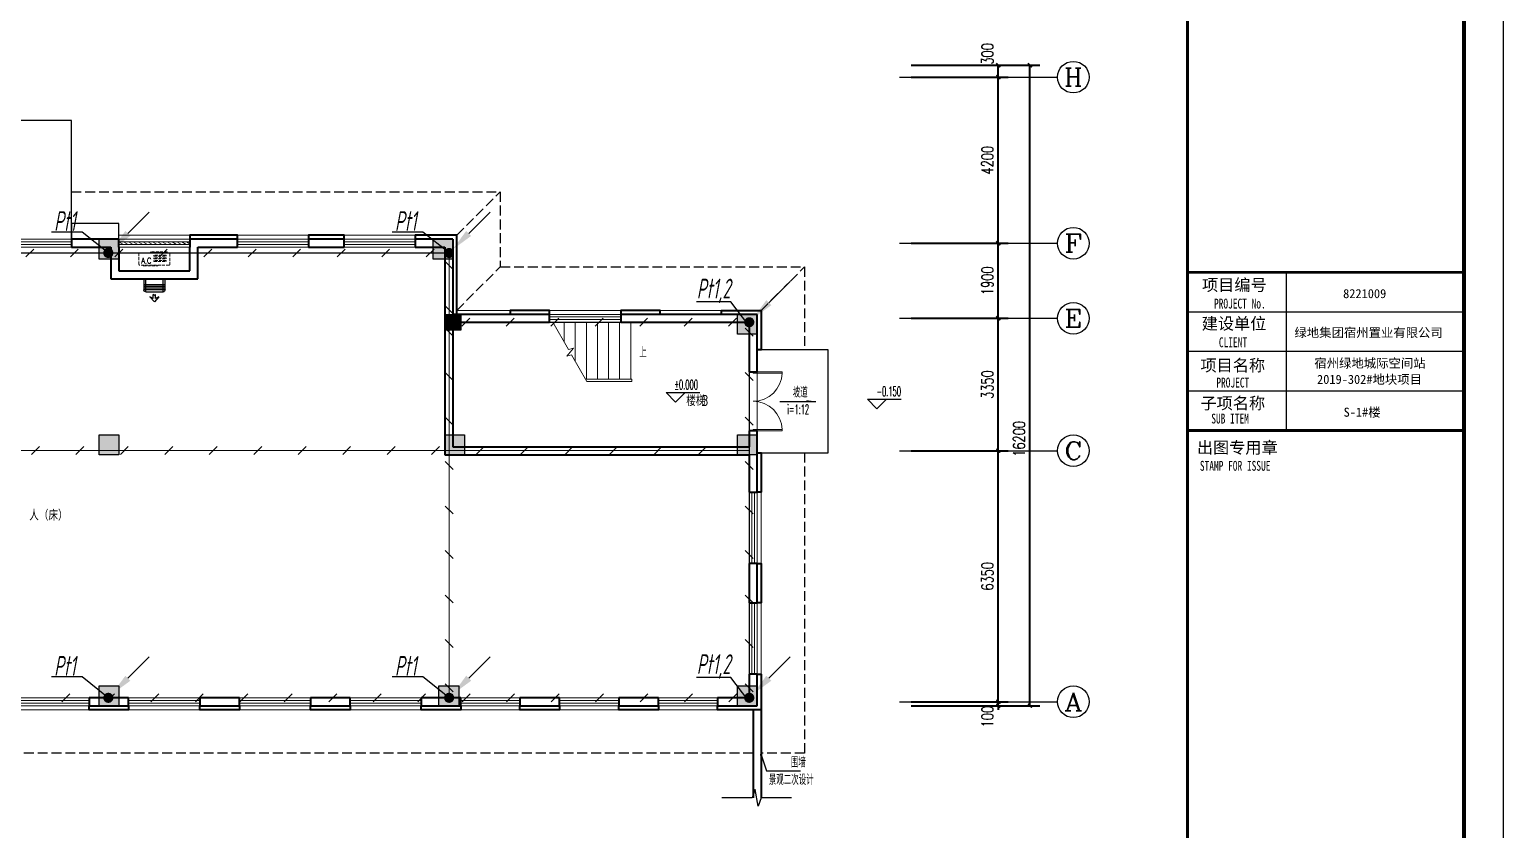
# Model space of a CAD drawing. Extents: x 491024 to 1725648, y 860327 to 1705161.
# Drawn here: x 918222 to 955513, y 1134325 to 1154562 of the extents above; entities that cross this region are included whole.
import ezdxf
from ezdxf.enums import TextEntityAlignment as Align

# ---------------------------------------------------------------- set-up
doc = ezdxf.new("R2010")
doc.units = 0
doc.header["$LTSCALE"] = 1000
doc.header["$MEASUREMENT"] = 0
doc.linetypes.add('CENTER2', pattern=[1.125, 0.75, -0.125, 0.125, -0.125])
doc.linetypes.add('DASH', pattern=[0.35, 0.25, -0.1])
doc.layers.get('Defpoints').update_dxf_attribs({"color": 8})
for name, color, linetype in [('!!电气', 1, 'Continuous'), ('A-AC', 8, 'Continuous'), ('A-DI-S(箭头)', 8, 'Continuous'), ('A-EQPM-MECH', 8, 'Continuous'), ('AXIS', 8, 'Continuous'), ('AXIS_TEXT', 8, 'Continuous'), ('C-AXIS(轴号)', 8, 'Continuous'), ('C-AXIS-T(字)', 8, 'Continuous'), ('DIM-照明', 3, 'Continuous'), ('DIM_ELEV', 8, 'Continuous'), ('DIM_LEAD', 8, 'Continuous'), ('DIM_SYMB', 8, 'Continuous'), ('LWIRE', 4, 'Continuous'), ('PUB_TEXT', 8, 'Continuous'), ('S-COLU-HATCH', 8, 'Continuous'), ('S-COLU-LINE1', 8, 'Continuous'), ('SHTLN', 4, 'Continuous'), ('WIRE-接地', 2, 'Continuous'), ('卫生间', 8, 'Continuous'), ('图框', 140, 'Continuous'), ('图签文字', 147, 'Continuous'), ('平面线脚', 8, 'Continuous')]:
    doc.layers.add(name, color=color, linetype=linetype)
for name, color, linetype, lineweight in [('STAIR', 8, 'Continuous', 18), ('WALL', 8, 'Continuous', 40), ('WINDOW', 8, 'Continuous', 15), ('图签', 147, 'Continuous', 18), ('平面-看线', 8, 'Continuous', 15), ('平面-空调预留孔', 8, 'Continuous', 15)]:
    doc.layers.add(name, color=color, linetype=linetype, lineweight=lineweight)
doc.styles.add('_TCH_AXIS', font='COMPLEX', dxfattribs={"bigfont": 'GBCBIG'})
doc.styles.add('_TCH_DIM', font='SIMPLEX.shx', dxfattribs={"width": 0.7, "bigfont": 'GBCBIG.shx'})
doc.styles.add('_TCH_DIM_T3', font='SIMPLEX', dxfattribs={"width": 0.705882, "bigfont": 'GBCBIG'})
doc.styles.add('COMPLEX', font='COMPLEX')
doc.styles.add('HZTXT', font='gbeitc.shx', dxfattribs={"width": 0.8, "height": 400, "bigfont": 'hztxt.shx'})
doc.styles.get("Standard").update_dxf_attribs({"font": 'gbenor.shx', "bigfont": 'gbcbig.shx'})
doc.styles.add('宋体', font='', dxfattribs={"height": 50})
doc.styles.add('建筑图签-1', font='simhei.ttf', dxfattribs={"width": 0.7})
doc.styles.get('宋体').set_extended_font_data('SimSun')
doc.dimstyles.new('_TCH_ARCH&&100', dxfattribs={"dimtxt": 297.5, "dimasz": 100, "dimexe": 250, "dimexo": 300, "dimgap": 126.25, "dimtad": 1, "dimdec": 0, "dimzin": 0, "dimdsep": 46, "dimtxsty": '_TCH_DIM_T3', "dimblk": 'ARCHTICK', "dimcen": 0.09, "dimclrt": 7, "dimazin": 2, "dimtfac": 1, "dimtdec": 0, "dimtix": 1, "dimtmove": 2, "dimatfit": 3, "dimfxl": 1, "dimtolj": 1, "dimtzin": 0, "dimarcsym": 0})

# ---------------------------------------------------------------- blocks, each defined once
blk = doc.blocks.new('tq123')
at = {"layer": '图框'}
for points, const_width in [([(-6995, 0), (-6995, 57400)], 70), ([(-6995, 35100), (5, 35100)], 70), ([(-6995, 35100), (5, 35100)], 70), ([(-4495, 31100), (-4495, 35100)], 35), ([(-6995, 34100), (5, 34100)], 35), ([(-6995, 33100), (5, 33100)], 35), ([(-6995, 32100), (5, 32100)], 35), ([(5, 31100), (-6995, 31100)], 70)]:
    blk.add_lwpolyline(points, dxfattribs=dict(at, const_width=const_width))
at = {"layer": '图框', "style": '建筑图签-1', "width": 0.7}
for s, p in [('PROJECT No.', (-6325, 34185, -1799)), ('CLIENT', (-6201, 33206)), ('PROJECT', (-6266, 32187)), ('SUB ITEM', (-6393, 31276)), ('STAMP FOR ISSUE', (-6682, 30081))]:
    blk.add_text(s, height=250, dxfattribs=at).set_placement(p)
at = {"layer": '图签', "color": 2, "style": '宋体'}
for s, height, p in [('8221009', 229.3, (-3058, 34448)), ('绿地集团宿州置业有限公司', 229.34, (-4290, 33462)), ('宿州绿地城际空间站', 229.3, (-3785, 32688)), ('2019-302#地块项目', 229.34, (-3718, 32279)), ('S-1#楼', 229.3, (-3046, 31448))]:
    blk.add_text(s, height=height, dxfattribs=at).set_placement(p)
at = {"layer": '图签文字', "color": 7, "style": '建筑图签-1'}
for s, p in [('项目编号', (-6627, 34632)), ('建设单位', (-6635, 33655)), ('项目名称', (-6668, 32597)), ('子项名称', (-6668, 31640)), ('出图专用章', (-6759, 30518))]:
    blk.add_text(s, height=300, dxfattribs=at).set_placement(p)
blk = doc.blocks.new('QER5Y5WE3')
for p, q in [((-194, 188), (-1, 388)), ((72, 389), (-156, 153)), ((389, 14), (0, 389)), ((72, 389), (387, 86)), ((236, 408), (404, 419)), ((326, 383), (236, 408)), ((326, 383), (253, 308)), ((399, 251), (404, 419)), ((194, -188), (-194, 188)), ((292, -73), (-90, 296)), ((321, -43), (-61, 326)), ((360, -17), (-29, 359)), ((387, 86), (159, -151)), ((388, 13), (194, -188)), ((297, 307), (253, 308)), ((299, 264), (297, 307)), ((372, 340), (299, 264)), ((399, 251), (372, 340))]:
    blk.add_line(p, q)
for centre, start, end in [((36, 352), 46.0154, 136.0154), ((351, 49), 316.0154, 46.0154)]:
    blk.add_arc(centre, 51.3, start, end)
blk = doc.blocks.new('gsergvr')
at = {"layer": '平面-空调预留孔', "linetype": 'DASH', "ltscale": 0.3}
for p, q in [((34075, 17176), (34075, 17166)), ((34085, 17156), (34438, 17156)), ((34448, 17166), (34448, 17176))]:
    blk.add_line(p, q, dxfattribs=at)
blk.add_lwpolyline([(34729, 17176), (33989, 17176, -0.414214), (33969, 17196), (33969, 17466, -0.414214), (33989, 17486), (34729, 17486, -0.414214), (34749, 17466), (34749, 17196, -0.414214)], format="xyb", close=True, dxfattribs=at)
for points in [[(34679, 17515), (34260, 17515), (34260, 17500), (34679, 17500)], [(34658, 17428), (34343, 17428), (34343, 17399), (34658, 17399)], [(34658, 17362), (34343, 17362), (34343, 17333), (34658, 17333)], [(34658, 17296), (34343, 17296), (34343, 17267), (34658, 17267)]]:
    blk.add_lwpolyline(points, close=True, dxfattribs=at)
for centre, start, end in [((34085, 17166), 180, 270), ((34438, 17166), 270, 0)]:
    blk.add_arc(centre, 10, start, end, dxfattribs=at)
at = {"layer": '平面-空调预留孔', "linetype": 'DASH', "ltscale": 0.3, "style": '_TCH_DIM', "width": 0.705882}
blk.add_text('A.C', height=146.9, dxfattribs=at).set_placement((34028, 17216))
blk = doc.blocks.new('rewerwer')
at = {"layer": 'S-COLU-HATCH'}
h = blk.add_hatch(color=256, dxfattribs=at)
h.dxf.hatch_style = 1
h.paths.add_polyline_path([(1348538, 1149256), (1349038, 1149256), (1349038, 1148756), (1348538, 1148756)])
h = blk.add_hatch(color=256, dxfattribs=at)
h.dxf.hatch_style = 1
h.paths.add_polyline_path([(1356988, 1149256), (1357488, 1149256), (1357488, 1148756), (1356988, 1148756)])
h = blk.add_hatch(color=256, dxfattribs=at)
h.dxf.hatch_style = 1
h.paths.add_polyline_path([(1357288, 1147356), (1357688, 1147356), (1357688, 1146956), (1357288, 1146956)])
h = blk.add_hatch(color=256, dxfattribs=at)
h.dxf.hatch_style = 1
h.paths.add_polyline_path([(1364688, 1147356), (1365188, 1147356), (1365188, 1146856), (1364688, 1146856)])
h = blk.add_hatch(color=256, dxfattribs=at)
h.dxf.hatch_style = 1
h.paths.add_polyline_path([(1348538, 1144306), (1349038, 1144306), (1349038, 1143806), (1348538, 1143806)])
h = blk.add_hatch(color=256, dxfattribs=at)
h.dxf.hatch_style = 1
h.paths.add_polyline_path([(1357288, 1144306), (1357788, 1144306), (1357788, 1143806), (1357288, 1143806)])
h = blk.add_hatch(color=256, dxfattribs=at)
h.dxf.hatch_style = 1
h.paths.add_polyline_path([(1364688, 1144306), (1365188, 1144306), (1365188, 1143806), (1364688, 1143806)])
h = blk.add_hatch(color=256, dxfattribs=at)
h.dxf.hatch_style = 1
h.paths.add_polyline_path([(1348538, 1137956), (1349038, 1137956), (1349038, 1137456), (1348538, 1137456)])
h = blk.add_hatch(color=256, dxfattribs=at)
h.dxf.hatch_style = 1
h.paths.add_polyline_path([(1357138, 1137956), (1357638, 1137956), (1357638, 1137456), (1357138, 1137456)])
h = blk.add_hatch(color=256, dxfattribs=at)
h.dxf.hatch_style = 1
h.paths.add_polyline_path([(1364688, 1137956), (1365188, 1137956), (1365188, 1137456), (1364688, 1137456)])
at = {"layer": 'S-COLU-LINE1'}
for points in [[(1348538, 1149256), (1349038, 1149256), (1349038, 1148756), (1348538, 1148756)], [(1356988, 1149256), (1357488, 1149256), (1357488, 1148756), (1356988, 1148756)], [(1357288, 1147356), (1357688, 1147356), (1357688, 1146956), (1357288, 1146956)], [(1364688, 1147356), (1365188, 1147356), (1365188, 1146856), (1364688, 1146856)], [(1348538, 1144306), (1349038, 1144306), (1349038, 1143806), (1348538, 1143806)], [(1357288, 1144306), (1357788, 1144306), (1357788, 1143806), (1357288, 1143806)], [(1364688, 1144306), (1365188, 1144306), (1365188, 1143806), (1364688, 1143806)], [(1348538, 1137956), (1349038, 1137956), (1349038, 1137456), (1348538, 1137456)], [(1357138, 1137956), (1357638, 1137956), (1357638, 1137456), (1357138, 1137456)], [(1364688, 1137956), (1365188, 1137956), (1365188, 1137456), (1364688, 1137456)]]:
    blk.add_lwpolyline(points, close=True, dxfattribs=at)
blk = doc.blocks.new('_ArchTick')
at = {"color": 0, "linetype": 'ByBlock', "const_width": 0.4}
blk.add_lwpolyline([(-0.5, -0.5), (0.5, 0.5)], dxfattribs=at)
blk = doc.blocks.new('*D75')
at = {"layer": 'AXIS', "color": 0, "lineweight": -2, "transparency": 16777216}
for p, q in [((1369088, 1153656), (1372338, 1153656)), ((1372088, 1137456), (1372088, 1153656)), ((1369088, 1137456), (1372338, 1137456))]:
    blk.add_line(p, q, dxfattribs=at)
at = {"layer": 'Defpoints', "color": 0, "transparency": 16777216}
for p in [(1368788, 1153656), (1372088, 1153656), (1368788, 1137456)]:
    blk.add_point(p, dxfattribs=at)
at = {"layer": 'AXIS', "color": 0, "lineweight": -2, "transparency": 16777216, "xscale": 100, "yscale": 100, "zscale": 100}
for p, rotation in [((1372088, 1153656), 90), ((1372088, 1137456), 270)]:
    blk.add_blockref('_ArchTick', p, dxfattribs=dict(at, rotation=rotation))
at = {"layer": 'AXIS', "color": 7, "transparency": 16777216, "insert": (1371813, 1144206), "char_height": 297.5, "attachment_point": 5, "rotation": 90, "style": '_TCH_DIM_T3'}
blk.add_mtext('\\A1;16200', dxfattribs=at)
blk = doc.blocks.new('*D74')
at = {"layer": 'AXIS', "color": 0, "lineweight": -2, "transparency": 16777216}
for p, q in [((1369088, 1153656), (1371538, 1153656)), ((1371288, 1153356), (1371288, 1153656)), ((1369088, 1153356), (1371538, 1153356))]:
    blk.add_line(p, q, dxfattribs=at)
at = {"layer": 'Defpoints', "color": 0, "transparency": 16777216}
for p in [(1368788, 1153656), (1371288, 1153656), (1368788, 1153356)]:
    blk.add_point(p, dxfattribs=at)
at = {"layer": 'AXIS', "color": 0, "lineweight": -2, "transparency": 16777216, "xscale": 100, "yscale": 100, "zscale": 100}
for p, rotation in [((1371288, 1153656), 90), ((1371288, 1153356), 270)]:
    blk.add_blockref('_ArchTick', p, dxfattribs=dict(at, rotation=rotation))
at = {"layer": 'AXIS', "color": 7, "transparency": 16777216, "insert": (1371013, 1153945), "char_height": 297.5, "attachment_point": 5, "rotation": 90, "style": '_TCH_DIM_T3'}
blk.add_mtext('\\A1;300', dxfattribs=at)
blk = doc.blocks.new('*D73')
at = {"layer": 'AXIS', "color": 0, "lineweight": -2, "transparency": 16777216}
for p, q in [((1369088, 1153356), (1371538, 1153356)), ((1371288, 1149156), (1371288, 1153356)), ((1369088, 1149156), (1371538, 1149156))]:
    blk.add_line(p, q, dxfattribs=at)
at = {"layer": 'Defpoints', "color": 0, "transparency": 16777216}
for p in [(1368788, 1153356), (1371288, 1153356), (1368788, 1149156)]:
    blk.add_point(p, dxfattribs=at)
at = {"layer": 'AXIS', "color": 0, "lineweight": -2, "transparency": 16777216, "xscale": 100, "yscale": 100, "zscale": 100}
for p, rotation in [((1371288, 1153356), 90), ((1371288, 1149156), 270)]:
    blk.add_blockref('_ArchTick', p, dxfattribs=dict(at, rotation=rotation))
at = {"layer": 'AXIS', "color": 7, "transparency": 16777216, "insert": (1371013, 1151256), "char_height": 297.5, "attachment_point": 5, "rotation": 90, "style": '_TCH_DIM_T3'}
blk.add_mtext('\\A1;4200', dxfattribs=at)
blk = doc.blocks.new('*D72')
at = {"layer": 'AXIS', "color": 0, "lineweight": -2, "transparency": 16777216}
for p, q in [((1369088, 1149156), (1371538, 1149156)), ((1371288, 1147256), (1371288, 1149156)), ((1369088, 1147256), (1371538, 1147256))]:
    blk.add_line(p, q, dxfattribs=at)
at = {"layer": 'Defpoints', "color": 0, "transparency": 16777216}
for p in [(1368788, 1149156), (1371288, 1149156), (1368788, 1147256)]:
    blk.add_point(p, dxfattribs=at)
at = {"layer": 'AXIS', "color": 0, "lineweight": -2, "transparency": 16777216, "xscale": 100, "yscale": 100, "zscale": 100}
for p, rotation in [((1371288, 1149156), 90), ((1371288, 1147256), 270)]:
    blk.add_blockref('_ArchTick', p, dxfattribs=dict(at, rotation=rotation))
at = {"layer": 'AXIS', "color": 7, "transparency": 16777216, "insert": (1371013, 1148206), "char_height": 297.5, "attachment_point": 5, "rotation": 90, "style": '_TCH_DIM_T3'}
blk.add_mtext('\\A1;1900', dxfattribs=at)
blk = doc.blocks.new('*D71')
at = {"layer": 'AXIS', "color": 0, "lineweight": -2, "transparency": 16777216}
for p, q in [((1369088, 1147256), (1371538, 1147256)), ((1371288, 1143906), (1371288, 1147256)), ((1369088, 1143906), (1371538, 1143906))]:
    blk.add_line(p, q, dxfattribs=at)
at = {"layer": 'Defpoints', "color": 0, "transparency": 16777216}
for p in [(1368788, 1147256), (1371288, 1147256), (1368788, 1143906)]:
    blk.add_point(p, dxfattribs=at)
at = {"layer": 'AXIS', "color": 0, "lineweight": -2, "transparency": 16777216, "xscale": 100, "yscale": 100, "zscale": 100}
for p, rotation in [((1371288, 1147256), 90), ((1371288, 1143906), 270)]:
    blk.add_blockref('_ArchTick', p, dxfattribs=dict(at, rotation=rotation))
at = {"layer": 'AXIS', "color": 7, "transparency": 16777216, "insert": (1371013, 1145581), "char_height": 297.5, "attachment_point": 5, "rotation": 90, "style": '_TCH_DIM_T3'}
blk.add_mtext('\\A1;3350', dxfattribs=at)
blk = doc.blocks.new('*D70')
at = {"layer": 'AXIS', "color": 0, "lineweight": -2, "transparency": 16777216}
for p, q in [((1369088, 1143906), (1371538, 1143906)), ((1371288, 1137556), (1371288, 1143906)), ((1369088, 1137556), (1371538, 1137556))]:
    blk.add_line(p, q, dxfattribs=at)
at = {"layer": 'Defpoints', "color": 0, "transparency": 16777216}
for p in [(1368788, 1143906), (1371288, 1143906), (1368788, 1137556)]:
    blk.add_point(p, dxfattribs=at)
at = {"layer": 'AXIS', "color": 0, "lineweight": -2, "transparency": 16777216, "xscale": 100, "yscale": 100, "zscale": 100}
for p, rotation in [((1371288, 1143906), 90), ((1371288, 1137556), 270)]:
    blk.add_blockref('_ArchTick', p, dxfattribs=dict(at, rotation=rotation))
at = {"layer": 'AXIS', "color": 7, "transparency": 16777216, "insert": (1371013, 1140731), "char_height": 297.5, "attachment_point": 5, "rotation": 90, "style": '_TCH_DIM_T3'}
blk.add_mtext('\\A1;6350', dxfattribs=at)
blk = doc.blocks.new('*D69')
at = {"layer": 'AXIS', "color": 0, "lineweight": -2, "transparency": 16777216}
for p, q in [((1369088, 1137556), (1371538, 1137556)), ((1369088, 1137456), (1371538, 1137456)), ((1371288, 1137556), (1371288, 1137656)), ((1371288, 1137456), (1371288, 1137556)), ((1371288, 1137456), (1371288, 1137356))]:
    blk.add_line(p, q, dxfattribs=at)
at = {"layer": 'Defpoints', "color": 0, "transparency": 16777216}
for p in [(1368788, 1137556), (1368788, 1137456), (1371288, 1137556)]:
    blk.add_point(p, dxfattribs=at)
at = {"layer": 'AXIS', "color": 0, "lineweight": -2, "transparency": 16777216, "xscale": 100, "yscale": 100, "zscale": 100}
for p, rotation in [((1371288, 1137556), 270), ((1371288, 1137456), 90)]:
    blk.add_blockref('_ArchTick', p, dxfattribs=dict(at, rotation=rotation))
at = {"layer": 'AXIS', "color": 7, "transparency": 16777216, "insert": (1371013, 1137181), "char_height": 297.5, "attachment_point": 5, "rotation": 90, "style": '_TCH_DIM_T3'}
blk.add_mtext('\\A1;100', dxfattribs=at)
blk = doc.blocks.new('$WINLIB2D$00000001')
at = {"color": 0}
for points in [[(-0.5, 0.5), (-0.5, -0.5)], [(-0.5, 0.5), (0.5, 0.5)], [(0.5, -0.5), (0.5, 0.5)], [(0.5, 0.167), (-0.5, 0.167)], [(0.5, -0.167), (-0.5, -0.167)], [(-0.5, -0.5), (0.5, -0.5)]]:
    blk.add_lwpolyline(points, dxfattribs=at)
blk = doc.blocks.new('$DorLib2D$00000002')
for p, q in [((-0.5, 0), (-0.5, 0.4875)), ((-0.475, 0.4875), (-0.5, 0.4875)), ((-0.475, 0), (-0.475, 0.4875)), ((0.475, 0), (0.475, 0.4875)), ((0.475, 0.4875), (0.5, 0.4875)), ((0.5, 0), (0.5, 0.4875)), ((-0.5, 0), (-0.475, 0)), ((0.5, 0), (0.475, 0))]:
    blk.add_line(p, q)
at = {"lineweight": 13}
for centre, start, end in [((-0.4875, 0), 0, 88.53072), ((0.4875, 0), 91.46928, 180)]:
    blk.add_arc(centre, 0.4875, start, end, dxfattribs=at)
blk = doc.blocks.new('$WINLIB2D$00000039')
at = {"color": 0}
for points in [[(-0.5, 0.5), (-0.5, -0.5)], [(0.5, 0.5), (-0.5, 0.5)], [(0.5, -0.5), (0.5, 0.5)], [(-0.5, 0.167), (0.5, 0.167)], [(-0.452, -0.167), (-0.5, 0.084)], [(-0.384, -0.167), (-0.448, 0.167)], [(-0.316, -0.167), (-0.38, 0.167)], [(-0.248, -0.167), (-0.312, 0.167)], [(-0.18, -0.167), (-0.244, 0.167)], [(-0.112, -0.167), (-0.176, 0.167)], [(-0.044, -0.167), (-0.108, 0.167)], [(0.024, -0.167), (-0.04, 0.167)], [(0.092, -0.167), (0.028, 0.167)], [(0.16, -0.167), (0.096, 0.167)], [(0.228, -0.167), (0.164, 0.167)], [(0.296, -0.167), (0.232, 0.167)], [(0.364, -0.167), (0.3, 0.167)], [(0.432, -0.167), (0.368, 0.167)], [(0.5, -0.167), (0.436, 0.167)], [(-0.5, -0.167), (0.5, -0.167)], [(0.5, -0.5), (-0.5, -0.5)]]:
    blk.add_lwpolyline(points, dxfattribs=at)
blk = doc.blocks.new('_AXISO')
blk.add_circle((0, 0), 0.5)
at = {"layer": 'AXIS_TEXT', "style": 'COMPLEX', "width": 1.041667}
blk.add_attdef('A', text='', height=0.56, dxfattribs=at).set_placement((-0.25, -0.28), (0.25, -0.28), align=Align.FIT)
blk = doc.blocks.new('$TelecSys$00000008')
blk.add_line((0.4, 0.4), (-0.4, -0.4))
blk = doc.blocks.new('$TelecSys$00000078')
for p, q in [((1.15, 1.15), (0.55, 0.55)), ((0.104, 0.104), (0.104, 0.104)), ((-0.104, -0.104), (-0.104, -0.104))]:
    blk.add_line(p, q)
at = {"const_width": 0.142}
blk.add_lwpolyline([(-0.071, 0, 1), (0.071, 0, 1)], format="xyb", close=True, dxfattribs=at)
blk.add_solid([(0.62, 0.48), (0.48, 0.62), (0.1, 0.1)])
at = {"width": 0.8, "flags": 9}
blk.add_attdef('A', (0, 0), '', height=0.00002, dxfattribs=at)
blk = doc.blocks.new('SDFSDFGSDFGSDFHG')
at = {"layer": 'DIM_SYMB'}
blk.add_hatch(color=8, dxfattribs=at).paths.add_polyline_path([(1366669.4, 1145153.5), (1366429.4, 1145153.5), (1366429.4, 1145185.5)])
at = {"layer": 'A-DI-S(箭头)', "color": 8}
blk.add_lwpolyline([(1366055.4, 1135123.9), (1365288.4, 1135123.9), (1365211.9, 1134913.9), (1365137.9, 1135333.9), (1365063.4, 1135123.9), (1364296.3, 1135123.9)], dxfattribs=at)
at = {"layer": 'A-EQPM-MECH', "color": 8}
for points in [[(1347837.7, 1149256.1), (1347837.7, 1152256.1), (1335837.7, 1152257.1), (1335837.7, 1149257.1)], [(1365287.7, 1143856.1), (1366987.7, 1143856.1), (1366987.7, 1146456.1), (1365187.7, 1146456.1)]]:
    blk.add_lwpolyline(points, dxfattribs=at)
at = {"layer": 'C-AXIS(轴号)', "color": 8}
for p, q in [((1368787.7, 1153356.1), (1372787.7, 1153356.1)), ((1368787.7, 1149156.1), (1372787.7, 1149156.1)), ((1368787.7, 1147256.1), (1372787.7, 1147256.1)), ((1368787.7, 1143906.1), (1372787.7, 1143906.1)), ((1368787.7, 1137556.1), (1372787.7, 1137556.1))]:
    blk.add_line(p, q, dxfattribs=at)
at = {"layer": 'DIM_ELEV', "color": 8}
for p, q in [((1363125.9, 1145138.1), (1362885.9, 1145378.1)), ((1362885.9, 1145378.1), (1363734.1, 1145378.1)), ((1363125.9, 1145138.1), (1363365.9, 1145378.1)), ((1368218.8, 1144969.3), (1367978.8, 1145209.3)), ((1367978.8, 1145209.3), (1368827.1, 1145209.3)), ((1368218.8, 1144969.3), (1368458.8, 1145209.3))]:
    blk.add_line(p, q, dxfattribs=at)
at = {"layer": 'DIM_LEAD', "color": 8}
for p, q in [((1365287.7, 1136209.9), (1365426.3, 1135812.7)), ((1365426.3, 1135812.7), (1366281.4, 1135812.7))]:
    blk.add_line(p, q, dxfattribs=at)
at = {"layer": 'DIM_LEAD', "color": 8, "const_width": 32}
blk.add_lwpolyline([(1365282.4, 1136225, 1), (1365293, 1136194.8, 1)], format="xyb", close=True, dxfattribs=at)
at = {"layer": 'DIM_SYMB', "color": 8}
blk.add_lwpolyline([(1362127.7, 1146406.1, 0, 0, 0), (1360827.7, 1146406.1, 64, 0, 0), (1360587.7, 1146406.1, 0, 0, 0)], format="xyseb", dxfattribs=at)
blk.add_lwpolyline([(1365761.2, 1145153.5), (1366669.4, 1145153.5)], dxfattribs=at)
at = {"layer": 'STAIR', "color": 8}
for p, q in [((1361987.7, 1147156.1), (1360014.7, 1147156.1)), ((1360014.7, 1147156.1), (1360412.8, 1146466.7)), ((1360027.7, 1147133.6), (1360027.7, 1147156.1)), ((1360307.7, 1146648.6), (1360307.7, 1147156.1)), ((1360587.7, 1146163.7), (1360587.7, 1147156.1)), ((1360867.7, 1145716.1), (1360867.7, 1147156.1)), ((1361147.7, 1145716.1), (1361147.7, 1147156.1)), ((1361427.7, 1145716.1), (1361427.7, 1147156.1)), ((1361707.7, 1145716.1), (1361707.7, 1147156.1)), ((1361987.7, 1146397.9), (1361987.7, 1147156.1)), ((1360543.2, 1146501.6), (1360370.3, 1146295.6)), ((1360412.8, 1146466.7), (1360543.2, 1146501.6)), ((1361987.7, 1145716.1), (1361987.7, 1146397.9)), ((1360370.3, 1146295.6), (1360492.6, 1146328.3)), ((1360492.6, 1146328.3), (1360880.7, 1145656.1)), ((1362017.7, 1145716.1), (1360846.1, 1145716.1)), ((1361987.7, 1145656.1), (1360880.7, 1145656.1)), ((1362017.7, 1145656.1), (1360880.7, 1145656.1)), ((1362017.7, 1145656.1), (1362017.7, 1145716.1))]:
    blk.add_line(p, q, dxfattribs=at)
at = {"layer": 'WALL', "color": 8}
for p, q in [((1348937.7, 1149256.1), (1347837.7, 1149256.1)), ((1347837.7, 1149256.1), (1347837.7, 1149056.1)), ((1347837.7, 1149056.1), (1348837.7, 1149056.1)), ((1348837.7, 1149056.1), (1348837.7, 1148256.1)), ((1349037.7, 1149256.1), (1348937.7, 1149256.1)), ((1349037.7, 1149056.1), (1349037.7, 1149256.1)), ((1349037.7, 1149056.1), (1349037.7, 1148456.1)), ((1350937.7, 1149256.1), (1350837.7, 1149256.1)), ((1350837.7, 1149256.1), (1350837.7, 1149056.1)), ((1350837.7, 1148456.1), (1350837.7, 1149056.1)), ((1352037.7, 1149256.1), (1350937.7, 1149256.1)), ((1351037.7, 1149056.1), (1352037.7, 1149056.1)), ((1351037.7, 1148256.1), (1351037.7, 1149056.1)), ((1352037.7, 1149056.1), (1352037.7, 1149256.1)), ((1354737.7, 1149256.1), (1353837.7, 1149256.1)), ((1353837.7, 1149256.1), (1353837.7, 1149056.1)), ((1353837.7, 1149056.1), (1354737.7, 1149056.1)), ((1354737.7, 1149056.1), (1354737.7, 1149256.1)), ((1357487.7, 1149256.1), (1356537.7, 1149256.1)), ((1356537.7, 1149256.1), (1356537.7, 1149056.1)), ((1356537.7, 1149056.1), (1357287.7, 1149056.1)), ((1357287.7, 1149056.1), (1357287.7, 1147256.1)), ((1357487.7, 1149256.1), (1357487.7, 1147356.1)), ((1348837.7, 1148256.1), (1351037.7, 1148256.1)), ((1349037.7, 1148456.1), (1350837.7, 1148456.1)), ((1357287.7, 1147256.1), (1357287.7, 1143806.1)), ((1359937.7, 1147356.1), (1357487.7, 1147356.1)), ((1357487.7, 1147156.1), (1359937.7, 1147156.1)), ((1357487.7, 1147156.1), (1357487.7, 1144006.1)), ((1359937.7, 1147156.1), (1359937.7, 1147356.1)), ((1365187.7, 1147356.1), (1361737.7, 1147356.1)), ((1361737.7, 1147356.1), (1361737.7, 1147156.1)), ((1361737.7, 1147156.1), (1364987.7, 1147156.1)), ((1364987.7, 1147156.1), (1364987.7, 1145906.1)), ((1365187.7, 1145906.1), (1365187.7, 1147356.1)), ((1364987.7, 1145906.1), (1365187.7, 1145906.1)), ((1365187.7, 1144406.1), (1364987.7, 1144406.1)), ((1364987.7, 1144406.1), (1364987.7, 1144006.1)), ((1365187.7, 1143906.1), (1365187.7, 1144406.1)), ((1357287.7, 1143806.1), (1364987.7, 1143806.1)), ((1357487.7, 1144006.1), (1364987.7, 1144006.1)), ((1364987.7, 1143806.1), (1364987.7, 1142856.1)), ((1365187.7, 1142856.1), (1365187.7, 1143906.1)), ((1364987.7, 1142856.1), (1365187.7, 1142856.1)), ((1365187.7, 1141056.1), (1364987.7, 1141056.1)), ((1364987.7, 1141056.1), (1364987.7, 1140056.1)), ((1365187.7, 1140056.1), (1365187.7, 1141056.1)), ((1364987.7, 1140056.1), (1365187.7, 1140056.1)), ((1365187.7, 1138256.1), (1364987.7, 1138256.1)), ((1364987.7, 1138256.1), (1364987.7, 1137656.1)), ((1365187.7, 1137456.1), (1365187.7, 1138256.1)), ((1349287.7, 1137656.1), (1348287.7, 1137656.1)), ((1348287.7, 1137656.1), (1348287.7, 1137456.1)), ((1348287.7, 1137456.1), (1349287.7, 1137456.1)), ((1349287.7, 1137456.1), (1349287.7, 1137656.1)), ((1352087.7, 1137656.1), (1351087.7, 1137656.1)), ((1351087.7, 1137656.1), (1351087.7, 1137456.1)), ((1351087.7, 1137456.1), (1352087.7, 1137456.1)), ((1352087.7, 1137456.1), (1352087.7, 1137656.1)), ((1354887.7, 1137656.1), (1353887.7, 1137656.1)), ((1353887.7, 1137656.1), (1353887.7, 1137456.1)), ((1353887.7, 1137456.1), (1354887.7, 1137456.1)), ((1354887.7, 1137456.1), (1354887.7, 1137656.1)), ((1357687.7, 1137656.1), (1356687.7, 1137656.1)), ((1356687.7, 1137656.1), (1356687.7, 1137456.1)), ((1356687.7, 1137456.1), (1357687.7, 1137456.1)), ((1357687.7, 1137456.1), (1357687.7, 1137656.1)), ((1360187.7, 1137656.1), (1359187.7, 1137656.1)), ((1359187.7, 1137656.1), (1359187.7, 1137456.1)), ((1359187.7, 1137456.1), (1360187.7, 1137456.1)), ((1360187.7, 1137456.1), (1360187.7, 1137656.1)), ((1362687.7, 1137656.1), (1361687.7, 1137656.1)), ((1361687.7, 1137656.1), (1361687.7, 1137456.1)), ((1361687.7, 1137456.1), (1362687.7, 1137456.1)), ((1362687.7, 1137456.1), (1362687.7, 1137656.1)), ((1364987.7, 1137656.1), (1364187.7, 1137656.1)), ((1364187.7, 1137656.1), (1364187.7, 1137456.1)), ((1364187.7, 1137456.1), (1365187.7, 1137456.1))]:
    blk.add_line(p, q, dxfattribs=at)
for points in [[(1352037.7, 1149256.1), (1352037.7, 1149356.1), (1350837.7, 1149356.1), (1350837.7, 1149256.1)], [(1354737.7, 1149256.1), (1354737.7, 1149356.1), (1353837.7, 1149356.1), (1353837.7, 1149256.1)], [(1357587.7, 1147356.1), (1357587.7, 1149356.1), (1356537.7, 1149356.1), (1356537.7, 1149256.1)], [(1359937.7, 1147356.1), (1359937.7, 1147456.1), (1358937.7, 1147456.1), (1358937.7, 1147356.1)], [(1362737.7, 1147356.1), (1362737.7, 1147456.1), (1361737.7, 1147456.1), (1361737.7, 1147356.1)], [(1364287.7, 1147356.1), (1364287.7, 1147456.1), (1365287.7, 1147456.1), (1365287.7, 1146456.1), (1365187.7, 1146456.1)], [(1365187.7, 1143856.1), (1365287.7, 1143856.1), (1365287.7, 1142856.1), (1365187.7, 1142856.1)], [(1365187.7, 1141056.1), (1365287.7, 1141056.1), (1365287.7, 1140056.1), (1365187.7, 1140056.1)], [(1365187.7, 1138256.1), (1365287.7, 1138256.1), (1365287.7, 1137356.1), (1364187.7, 1137356.1), (1364187.7, 1137456.1)], [(1349287.7, 1137456.1), (1349287.7, 1137356.1), (1348287.7, 1137356.1), (1348287.7, 1137456.1)], [(1352087.7, 1137456.1), (1352087.7, 1137356.1), (1351087.7, 1137356.1), (1351087.7, 1137456.1)], [(1354887.7, 1137456.1), (1354887.7, 1137356.1), (1353887.7, 1137356.1), (1353887.7, 1137456.1)], [(1357687.7, 1137456.1), (1357687.7, 1137356.1), (1356687.7, 1137356.1), (1356687.7, 1137456.1)], [(1360187.7, 1137456.1), (1360187.7, 1137356.1), (1359187.7, 1137356.1), (1359187.7, 1137456.1)], [(1362687.7, 1137456.1), (1362687.7, 1137356.1), (1361687.7, 1137356.1), (1361687.7, 1137456.1)], [(1365087.7, 1137356.1), (1365087.7, 1135123.9)], [(1365287.7, 1137356.1), (1365287.7, 1135123.9)]]:
    blk.add_lwpolyline(points, dxfattribs=at)
at = {"layer": 'WINDOW', "color": 8}
blk.add_line((1365187.7, 1144406.1), (1365187.7, 1145906.1), dxfattribs=at)
at = {"layer": '卫生间', "color": 8, "linetype": 'DASH'}
for points in [[(1347837.7, 1150456.1), (1358687.7, 1150456.1), (1358687.7, 1148556.1), (1366387.7, 1148556.1), (1366387.7, 1146506.1)], [(1357587.7, 1149356.1), (1358687.7, 1150456.1)], [(1357587.7, 1147456.1), (1358687.7, 1148556.1)], [(1365287.7, 1147456.1), (1366387.7, 1148556.1)], [(1366387.7, 1143856.1), (1366387.7, 1136256.1), (1365287.7, 1136256.1)], [(1365087.7, 1136256.1), (1315937.3, 1136256.1)]]:
    blk.add_lwpolyline(points, dxfattribs=at)
at = {"layer": '平面-看线', "color": 8}
for points in [[(1349037.7, 1149356.1), (1350837.7, 1149356.1)], [(1352037.7, 1149356.1), (1353837.7, 1149356.1)], [(1354737.7, 1149356.1), (1356537.7, 1149356.1)], [(1358937.7, 1147456.1), (1357587.7, 1147456.1)], [(1359937.7, 1147456.1), (1361737.7, 1147456.1)], [(1362737.7, 1147456.1), (1364287.7, 1147456.1)], [(1365287.7, 1142856.1), (1365287.7, 1141056.1)], [(1365287.7, 1140056.1), (1365287.7, 1138256.1)], [(1346487.7, 1137356.1), (1348287.7, 1137356.1)], [(1349287.7, 1137356.1), (1351087.7, 1137356.1)], [(1352087.7, 1137356.1), (1353887.7, 1137356.1)], [(1354887.7, 1137356.1), (1356687.7, 1137356.1)], [(1357687.7, 1137356.1), (1359187.7, 1137356.1)], [(1360187.7, 1137356.1), (1361687.7, 1137356.1)], [(1362687.7, 1137356.1), (1364187.7, 1137356.1)]]:
    blk.add_lwpolyline(points, dxfattribs=at)
at = {"layer": '平面线脚', "color": 8}
blk.add_lwpolyline([(1349037.7, 1149256.1), (1349037.7, 1149656.1), (1347837.7, 1149656.1), (1347837.7, 1149256.1)], dxfattribs=at)
at = {"layer": 'A-AC', "color": 8, "linetype": 'ByBlock', "xscale": -1, "rotation": 136.0153936611567}
blk.add_blockref('QER5Y5WE3', (1349937.7, 1148256.1), dxfattribs=at)
at = {"layer": 'C-AXIS(轴号)', "color": 8}
ref = blk.add_blockref('_AXISO', (1373187.7, 1153356.1), dxfattribs=dict(at, xscale=800, yscale=800, zscale=800))
ref.add_attrib('A', 'H', dxfattribs={"layer": 'C-AXIS-T(字)', "height": 452.5, "style": '_TCH_AXIS', "width": 1.05}).set_placement((1372961.4, 1153129.9), (1373414, 1153129.9), align=Align.FIT)
ref = blk.add_blockref('_AXISO', (1373187.7, 1149156.1), dxfattribs=dict(at, xscale=800, yscale=800, zscale=800))
ref.add_attrib('A', 'F', dxfattribs={"layer": 'C-AXIS-T(字)', "height": 452.5, "style": '_TCH_AXIS', "width": 1.3125}).set_placement((1372961.4, 1148929.9), (1373414, 1148929.9), align=Align.FIT)
ref = blk.add_blockref('_AXISO', (1373187.7, 1147256.1), dxfattribs=dict(at, xscale=800, yscale=800, zscale=800))
ref.add_attrib('A', 'E', dxfattribs={"layer": 'C-AXIS-T(字)', "height": 452.5, "style": '_TCH_AXIS', "width": 1.3125}).set_placement((1372961.4, 1147029.9), (1373414, 1147029.9), align=Align.FIT)
ref = blk.add_blockref('_AXISO', (1373187.7, 1143906.1), dxfattribs=dict(at, xscale=800, yscale=800, zscale=800))
ref.add_attrib('A', 'C', dxfattribs={"layer": 'C-AXIS-T(字)', "height": 452.5, "style": '_TCH_AXIS', "width": 1.4}).set_placement((1372961.4, 1143679.9), (1373414, 1143679.9), align=Align.FIT)
ref = blk.add_blockref('_AXISO', (1373187.7, 1137556.1), dxfattribs=dict(at, xscale=800, yscale=800, zscale=800))
ref.add_attrib('A', 'A', dxfattribs={"layer": 'C-AXIS-T(字)', "height": 452.5, "style": '_TCH_AXIS', "width": 1.166667}).set_placement((1372961.4, 1137329.9), (1373414, 1137329.9), align=Align.FIT)
at = {"layer": 'S-COLU-LINE1', "color": 8}
blk.add_blockref('rewerwer', (0, 0), dxfattribs=at)
at = {"layer": 'WINDOW', "color": 8}
for name, p, xscale, yscale, zscale, rotation in [('$WINLIB2D$00000001', (1346937.7, 1149156.1), -1800, -200, -1800, 1.87890327085041e-12), ('$WINLIB2D$00000001', (1352937.7, 1149156.1), 1800, -200, 1800, 2.068250112030151e-12), ('$WINLIB2D$00000001', (1355637.7, 1149156.1), 1800, -200, 1800, 2.068250112030151e-12), ('$WINLIB2D$00000001', (1360837.7, 1147256.1), -1800, -200, -1800, 359.9999999999953), ('$DorLib2D$00000002', (1365087.7, 1145156.1), -1500, -1500, -1500, 89.99999999993629), ('$WINLIB2D$00000001', (1365087.7, 1141956.1), -1800, -200, -1800, 89.99999999993697), ('$WINLIB2D$00000001', (1365087.7, 1139156.1), -1800, -200, -1800, 89.99999999993697), ('$WINLIB2D$00000001', (1347387.7, 1137556.1), -1800, -200, -1800, 179.9999999999931), ('$WINLIB2D$00000001', (1350187.7, 1137556.1), -1800, -200, -1800, 179.9999999999931), ('$WINLIB2D$00000001', (1352987.7, 1137556.1), -1800, -200, -1800, 179.9999999999931), ('$WINLIB2D$00000001', (1355787.7, 1137556.1), -1800, -200, -1800, 179.9999999999931), ('$WINLIB2D$00000001', (1358437.7, 1137556.1), 1500, -200, 1500, 179.9999999999931), ('$WINLIB2D$00000001', (1360937.7, 1137556.1), 1500, -200, 1500, 179.9999999999931), ('$WINLIB2D$00000001', (1363437.7, 1137556.1), 1500, -200, 1500, 179.9999999999931)]:
    blk.add_blockref(name, p, dxfattribs=dict(at, xscale=xscale, yscale=yscale, zscale=zscale, rotation=rotation))
at = {"layer": 'WINDOW', "color": 8, "xscale": -1800, "yscale": -200, "zscale": -1800}
blk.add_blockref('$WINLIB2D$00000039', (1349937.7, 1149156.1), dxfattribs=at)
at = {"layer": '平面-空调预留孔', "color": 8}
blk.add_blockref('gsergvr', (1315579.1, 1131424.9), dxfattribs=at)
at = {"layer": 'PUB_TEXT', "color": 8, "style": '_TCH_DIM'}
for s, height, width, p in [('上', 270.1, 0.7, (1362207.8, 1146266.1)), ('%%P0.000', 238, 0.494118, (1363094.1, 1145458.1)), ('坡道', 270.07, 0.7, (1366086, 1145251.4)), ('-0.150', 238, 0.494118, (1368209.5, 1145289.4)), ('i=1:12', 238, 0.494118, (1365949.3, 1144835.4)), ('围墙', 270.07, 0.7, (1366041.6, 1135892.8)), ('景观二次设计', 270.07, 0.7, (1365482.8, 1135452.6))]:
    blk.add_text(s, height=height, dxfattribs=dict(at, width=width)).set_placement(p)
at = {"layer": 'PUB_TEXT', "color": 8}
for s, height, p in [('楼梯', 270.07, (1363393.8, 1145036.5)), ('3', 280, (1363786.9, 1145036.5)), ('人（床）', 270.07, (1346772.2, 1142139.8))]:
    blk.add_text(s, height=height, dxfattribs=at).set_placement(p)
at = {"layer": 'AXIS', "color": 8}
for base, p1, p2, picture, middle in [((1371287.7, 1153656.1), (1368787.7, 1153356.1), (1368787.7, 1153656.1), '*D74', (1371012.7, 1153945.1)), ((1372087.7, 1153656.1), (1368787.7, 1137456.1), (1368787.7, 1153656.1), '*D75', (1371812.7, 1144206.1)), ((1371287.7, 1137556.1), (1368787.7, 1137456.1), (1368787.7, 1137556.1), '*D69', (1371012.7, 1137181.1))]:
    dim = blk.add_linear_dim(base=base, p1=p1, p2=p2, angle=90, dimstyle='_TCH_ARCH&&100', dxfattribs=at)
    dim.commit()
    dim.dimension.update_dxf_attribs({"geometry": picture, "text_midpoint": middle, "dimtype": 129})
for p1, p2, picture, middle in [((1368787.7, 1149156.1), (1368787.7, 1153356.1), '*D73', (1371012.7, 1151256.1)), ((1368787.7, 1147256.1), (1368787.7, 1149156.1), '*D72', (1371012.7, 1148206.1)), ((1368787.7, 1143906.1), (1368787.7, 1147256.1), '*D71', (1371012.7, 1145581.1)), ((1368787.7, 1137556.1), (1368787.7, 1143906.1), '*D70', (1371012.7, 1140731.1))]:
    dim = blk.add_aligned_dim(p1=p1, p2=p2, distance=-2500, dimstyle='_TCH_ARCH&&100', dxfattribs=at)
    dim.commit()
    dim.dimension.update_dxf_attribs({"geometry": picture, "text_midpoint": middle})

msp = doc.modelspace()

# ---------------------------------------------------------------- linework, layer by layer
at = {"layer": '!!电气'}
for points in [[(920216.3, 1148908.1), (919551.8, 1149436.7), (918776.7, 1149436.7)], [(928838, 1148908.1), (928173.4, 1149436.7), (927398.4, 1149436.7)], [(936391.2, 1147104.4), (935962.9, 1147670), (935092.8, 1147670)], [(920216.3, 1137656.1), (919551.8, 1138184.8), (918776.7, 1138184.8)], [(928838, 1137656.1), (928173.4, 1138184.8), (927398.4, 1138184.8)], [(936391.2, 1137604.4), (935962.9, 1138170), (935092.8, 1138170)]]:
    msp.add_lwpolyline(points, dxfattribs=at)
at = {"layer": 'WIRE-接地', "linetype": 'CENTER2', "const_width": 30}
for points in [[(864731, 1150790.6), (864731, 1137656.1), (936431, 1137656.1), (936431, 1147156.1), (928838, 1147156.1), (928838, 1148908.1), (898625.9, 1148908.1), (898625.9, 1150786.1), (864731, 1150786.1), (864731, 1137656.1)], [(928838, 1147156.1), (928838, 1137656.1)], [(890187, 1143911.3), (936431, 1143911.3)]]:
    msp.add_lwpolyline(points, dxfattribs=at)
at = {"layer": '图框'}
msp.add_lwpolyline([(850413, 1112318.7), (955513, 1112318.7), (955513, 1171718.7), (850413, 1171718.7)], close=True, dxfattribs=at)
at = {"layer": '图框', "const_width": 100}
msp.add_lwpolyline([(852913, 1113318.7), (954513, 1113318.7), (954513, 1170718.7), (852913, 1170718.7)], close=True, dxfattribs=at)

# ---------------------------------------------------------------- block references
msp.add_blockref('tq123', (954513, 1113318.7))
at = {"layer": 'LWIRE', "xscale": 900, "yscale": 900, "zscale": 900}
for p in [(920216.3, 1148908.1), (928838, 1148908.1), (936431, 1147156.1), (920216.3, 1137656.1), (928838, 1137656.1), (936431, 1137656.1)]:
    msp.add_blockref('$TelecSys$00000078', p, dxfattribs=at)
at = {"layer": 'SHTLN', "xscale": 250, "yscale": 250, "zscale": 250}
for p, rotation in [((918231.9, 1148908.1), 180), ((919356.9, 1148908.1), 180), ((920481.9, 1148908.1), 180), ((921606.9, 1148908.1), 180), ((922731.9, 1148908.1), 180), ((923856.9, 1148908.1), 180), ((924981.9, 1148908.1), 180), ((926106.9, 1148908.1), 180), ((927231.9, 1148908.1), 180), ((928356.9, 1148908.1), 180), ((928838, 1148594.6), 90), ((928838, 1147469.6), 90), ((929259.5, 1147156.1), 180), ((930384.5, 1147156.1), 180), ((931509.5, 1147156.1), 180), ((932634.5, 1147156.1), 180), ((933759.5, 1147156.1), 180), ((934884.5, 1147156.1), 180), ((936009.5, 1147156.1), 180), ((928838, 1146906.1), 270), ((936431, 1146906.1), 90.00000000012918), ((928838, 1145781.1), 270), ((936431, 1145781.1), 90.00000000012918), ((928838, 1144656.1), 270), ((936431, 1144656.1), 90.00000000012918), ((928838, 1143531.1), 270), ((936431, 1143531.1), 90.00000000012918), ((928838, 1142406.1), 270), ((936431, 1142406.1), 90.00000000012918), ((928838, 1141281.1), 270), ((936431, 1141281.1), 90.00000000012918), ((928838, 1140156.1), 270), ((936431, 1140156.1), 90.00000000012918), ((928838, 1139031.1), 270), ((936431, 1139031.1), 90.00000000012918), ((928838, 1137906.1), 270), ((936431, 1137906.1), 90.00000000012918)]:
    msp.add_blockref('$TelecSys$00000008', p, dxfattribs=dict(at, rotation=rotation))
for p in [(918371.5, 1143911.3), (919496.5, 1143911.3), (920621.5, 1143911.3), (921746.5, 1143911.3), (922871.5, 1143911.3), (923996.5, 1143911.3), (925121.5, 1143911.3), (926246.5, 1143911.3), (927371.5, 1143911.3), (928496.5, 1143911.3), (929621.5, 1143911.3), (930746.5, 1143911.3), (931871.5, 1143911.3), (932996.5, 1143911.3), (934121.5, 1143911.3), (935246.5, 1143911.3), (919143.5, 1137656.1), (920268.5, 1137656.1), (921393.5, 1137656.1), (922518.5, 1137656.1), (923643.5, 1137656.1), (924768.5, 1137656.1), (925893.5, 1137656.1), (927018.5, 1137656.1), (928143.5, 1137656.1), (929268.5, 1137656.1), (930393.5, 1137656.1), (931518.5, 1137656.1), (932643.5, 1137656.1), (933768.5, 1137656.1), (934893.5, 1137656.1), (936018.5, 1137656.1)]:
    msp.add_blockref('$TelecSys$00000008', p, dxfattribs=at)
at = {"layer": 'WALL'}
msp.add_blockref('SDFSDFGSDFGSDFHG', (-428556.7, 0), dxfattribs=at)

# ---------------------------------------------------------------- texts
at = {"layer": 'DIM-照明', "color": 7, "ltscale": 0.8, "style": 'HZTXT', "width": 0.7}
for s, p in [('Pt1', (919119.7, 1149716.1)), ('Pt1', (927741.3, 1149716.1)), ('Pt1,2', (935530.8, 1147949.4)), ('Pt1', (919119.7, 1138464.1)), ('Pt1', (927741.3, 1138464.1)), ('Pt1,2', (935530.8, 1138449.4))]:
    msp.add_text(s, height=500, dxfattribs=at).set_placement(p, align=Align.MIDDLE)

doc.saveas('drawing.dxf')
